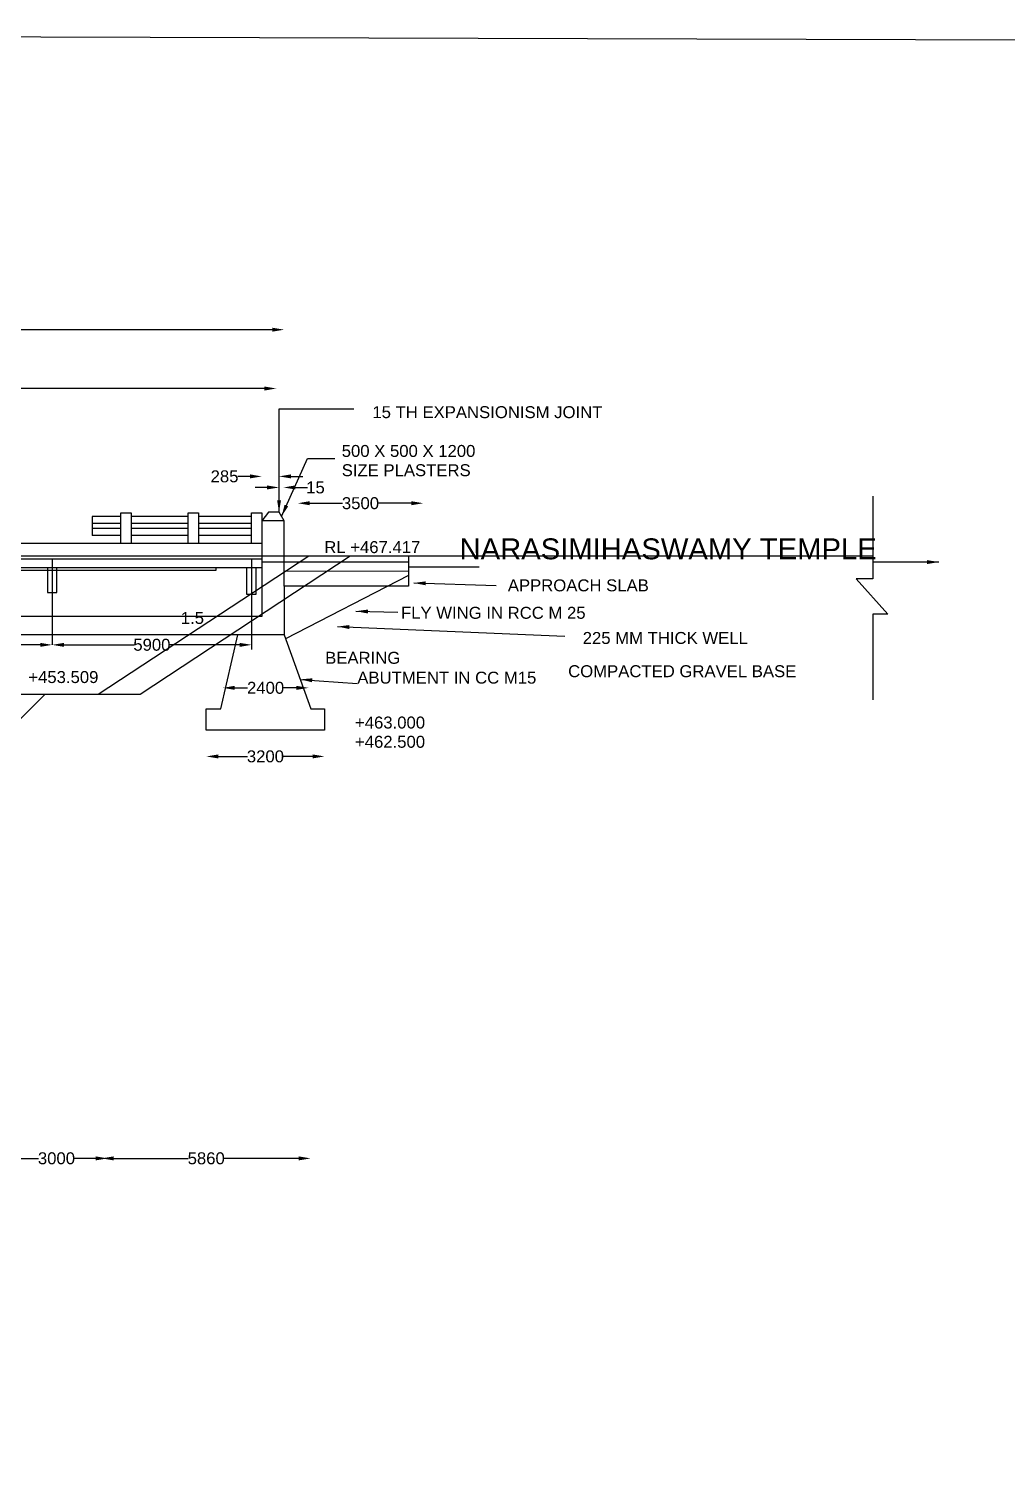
# Model space of a CAD drawing. Header units: millimetres. Extents: x 5124 to 2385548, y 2311 to 44314889.
# Drawn here: x 2379787 to 2381424, y 44312479 to 44314889 of the extents above; entities that cross this region are included whole.
import ezdxf

# ---------------------------------------------------------------- set-up
doc = ezdxf.new("R2010")
doc.units = ezdxf.units.MM
doc.header["$MEASUREMENT"] = 0
for name, color, linetype in [('DIMENSIONS', 7, 'Continuous'), ('DRAWING', 2, 'Continuous'), ('TEXT', 7, 'Continuous')]:
    doc.layers.add(name, color=color, linetype=linetype)
doc.styles.get("Standard").update_dxf_attribs({"font": 'arial.ttf', "height": 20})
doc.dimstyles.get("Standard").update_dxf_attribs({"dimtxt": 25, "dimasz": 20, "dimexe": 0.18, "dimexo": 0.0625, "dimgap": 0.09, "dimtad": 0, "dimdec": 0, "dimzin": 0, "dimdsep": 46, "dimtxsty": 'Standard', "dimcen": 0.09, "dimse1": 1, "dimse2": 1, "dimadec": 0, "dimazin": 0, "dimtfac": 1, "dimtdec": 0, "dimtofl": 0, "dimtmove": 0, "dimatfit": 3, "dimfxl": 1, "dimtolj": 1, "dimtzin": 0, "dimarcsym": 0})

# ---------------------------------------------------------------- blocks, each defined once
blk = doc.blocks.new('*D53')
at = {"layer": 'Defpoints', "color": 0, "transparency": 16777216}
for p in [(2376973.3, 44314381.4), (2380214.2, 44314385.5), (2380214.2, 44314381.4)]:
    blk.add_point(p, dxfattribs=at)
at = {"layer": 'DIMENSIONS', "color": 0, "lineweight": -2, "transparency": 16777216}
for p, q in [((2376993.3, 44314385.5), (2378556.1, 44314385.5)), ((2380194.2, 44314385.5), (2378631.4, 44314385.5))]:
    blk.add_line(p, q, dxfattribs=at)
at = {"layer": 'DIMENSIONS', "color": 0, "transparency": 16777216}
for points in [[(2376993.3, 44314388.8), (2376993.3, 44314382.2), (2376973.3, 44314385.5)], [(2380194.2, 44314388.8), (2380194.2, 44314382.2), (2380214.2, 44314385.5)]]:
    blk.add_solid(points, dxfattribs=at)
at = {"layer": 'DIMENSIONS', "color": 0, "transparency": 16777216, "insert": (2378593.7, 44314385.5), "char_height": 20, "attachment_point": 5}
blk.add_mtext('\\A1;54900', dxfattribs=at)
blk = doc.blocks.new('*D58')
at = {"layer": 'Defpoints', "color": 0, "transparency": 16777216}
for p in [(2379156.6, 44314286.1), (2380201.1, 44314287.1), (2380201.1, 44314286.1)]:
    blk.add_point(p, dxfattribs=at)
at = {"layer": 'DIMENSIONS', "color": 0, "lineweight": -2, "transparency": 16777216}
for p, q in [((2379176.6, 44314287.1), (2379642.1, 44314287.1)), ((2380181.1, 44314287.1), (2379715.6, 44314287.1))]:
    blk.add_line(p, q, dxfattribs=at)
at = {"layer": 'DIMENSIONS', "color": 0, "transparency": 16777216}
for points in [[(2379176.6, 44314290.4), (2379176.6, 44314283.7), (2379156.6, 44314287.1)], [(2380181.1, 44314290.4), (2380181.1, 44314283.7), (2380201.1, 44314287.1)]]:
    blk.add_solid(points, dxfattribs=at)
at = {"layer": 'DIMENSIONS', "color": 0, "transparency": 16777216, "insert": (2379678.8, 44314287.1), "char_height": 20, "attachment_point": 5}
blk.add_mtext('\\A1;17700', dxfattribs=at)
blk = doc.blocks.new('*D62')
at = {"layer": 'Defpoints', "color": 0, "transparency": 16777216}
for p in [(2380083.7, 44313715.5), (2380281.7, 44313715.5), (2380281.7, 44313671.5)]:
    blk.add_point(p, dxfattribs=at)
at = {"layer": 'DIMENSIONS', "color": 0, "lineweight": -2, "transparency": 16777216}
for p, q in [((2380103.7, 44313671.5), (2380152.8, 44313671.5)), ((2380261.7, 44313671.5), (2380212.6, 44313671.5))]:
    blk.add_line(p, q, dxfattribs=at)
at = {"layer": 'DIMENSIONS', "color": 0, "transparency": 16777216}
for points in [[(2380103.7, 44313674.8), (2380103.7, 44313668.2), (2380083.7, 44313671.5)], [(2380261.7, 44313674.8), (2380261.7, 44313668.2), (2380281.7, 44313671.5)]]:
    blk.add_solid(points, dxfattribs=at)
at = {"layer": 'DIMENSIONS', "color": 0, "transparency": 16777216, "insert": (2380182.7, 44313671.5), "char_height": 20, "attachment_point": 5}
blk.add_mtext('\\A1;3200', dxfattribs=at)
blk = doc.blocks.new('*D63')
at = {"layer": 'Defpoints', "color": 0, "transparency": 16777216}
for p in [(2380111.3, 44313765.3), (2380254.7, 44313786.2), (2380254.7, 44313762.5)]:
    blk.add_point(p, dxfattribs=at)
at = {"layer": 'DIMENSIONS', "color": 0, "lineweight": -2, "transparency": 16777216}
for p, q in [((2380131.3, 44313786.2), (2380152.9, 44313786.2)), ((2380234.7, 44313786.2), (2380213.1, 44313786.2))]:
    blk.add_line(p, q, dxfattribs=at)
at = {"layer": 'DIMENSIONS', "color": 0, "transparency": 16777216}
for points in [[(2380131.3, 44313789.6), (2380131.3, 44313782.9), (2380111.3, 44313786.2)], [(2380234.7, 44313789.6), (2380234.7, 44313782.9), (2380254.7, 44313786.2)]]:
    blk.add_solid(points, dxfattribs=at)
at = {"layer": 'DIMENSIONS', "color": 0, "transparency": 16777216, "insert": (2380183, 44313786.2), "char_height": 20, "attachment_point": 5}
blk.add_mtext('\\A1;2400', dxfattribs=at)
blk = doc.blocks.new('*D75')
at = {"layer": 'Defpoints', "color": 0, "transparency": 16777216}
for p in [(2379478.9, 44313860.8), (2379825.9, 44313860.8), (2379825.9, 44313858.2)]:
    blk.add_point(p, dxfattribs=at)
at = {"layer": 'DIMENSIONS', "color": 0, "lineweight": -2, "transparency": 16777216}
for p, q in [((2379498.9, 44313858.2), (2379622.4, 44313858.2)), ((2379805.9, 44313858.2), (2379682.3, 44313858.2))]:
    blk.add_line(p, q, dxfattribs=at)
at = {"layer": 'DIMENSIONS', "color": 0, "transparency": 16777216}
for points in [[(2379498.9, 44313861.5), (2379498.9, 44313854.8), (2379478.9, 44313858.2)], [(2379805.9, 44313861.5), (2379805.9, 44313854.8), (2379825.9, 44313858.2)]]:
    blk.add_solid(points, dxfattribs=at)
at = {"layer": 'DIMENSIONS', "color": 0, "transparency": 16777216, "insert": (2379652.4, 44313858.2), "char_height": 20, "attachment_point": 5}
blk.add_mtext('\\A1;5900', dxfattribs=at)
blk = doc.blocks.new('*D76')
at = {"layer": 'Defpoints', "color": 0, "transparency": 16777216}
for p in [(2379825.9, 44313860.8), (2380159.6, 44313860.8), (2380159.6, 44313858.2)]:
    blk.add_point(p, dxfattribs=at)
at = {"layer": 'DIMENSIONS', "color": 0, "lineweight": -2, "transparency": 16777216}
for p, q in [((2379845.9, 44313858.2), (2379962.8, 44313858.2)), ((2380139.6, 44313858.2), (2380022.7, 44313858.2))]:
    blk.add_line(p, q, dxfattribs=at)
at = {"layer": 'DIMENSIONS', "color": 0, "transparency": 16777216}
for points in [[(2379845.9, 44313861.5), (2379845.9, 44313854.8), (2379825.9, 44313858.2)], [(2380139.6, 44313861.5), (2380139.6, 44313854.8), (2380159.6, 44313858.2)]]:
    blk.add_solid(points, dxfattribs=at)
at = {"layer": 'DIMENSIONS', "color": 0, "transparency": 16777216, "insert": (2379992.7, 44313858.2), "char_height": 20, "attachment_point": 5}
blk.add_mtext('\\A1;5900', dxfattribs=at)
blk = doc.blocks.new('*D163')
at = {"layer": 'Defpoints', "color": 0, "transparency": 16777216}
for p in [(2379747.2, 44312999), (2379918.8, 44312999), (2379918.8, 44312999)]:
    blk.add_point(p, dxfattribs=at)
at = {"layer": 'DIMENSIONS', "color": 0, "lineweight": -2, "transparency": 16777216}
for p, q in [((2379767.2, 44312999), (2379803.1, 44312999)), ((2379898.8, 44312999), (2379862.9, 44312999))]:
    blk.add_line(p, q, dxfattribs=at)
at = {"layer": 'DIMENSIONS', "color": 0, "transparency": 16777216}
for points in [[(2379767.2, 44313002.3), (2379767.2, 44312995.6), (2379747.2, 44312999)], [(2379898.8, 44313002.3), (2379898.8, 44312995.6), (2379918.8, 44312999)]]:
    blk.add_solid(points, dxfattribs=at)
at = {"layer": 'DIMENSIONS', "color": 0, "transparency": 16777216, "insert": (2379833, 44312999), "char_height": 20, "attachment_point": 5}
blk.add_mtext('\\A1;3000', dxfattribs=at)
blk = doc.blocks.new('*D164')
at = {"layer": 'Defpoints', "color": 0, "transparency": 16777216}
for p in [(2379908.8, 44312997.3), (2380258.4, 44312999), (2380258.4, 44312997.3)]:
    blk.add_point(p, dxfattribs=at)
at = {"layer": 'DIMENSIONS', "color": 0, "lineweight": -2, "transparency": 16777216}
for p, q in [((2379928.8, 44312999), (2380053.7, 44312999)), ((2380238.4, 44312999), (2380113.5, 44312999))]:
    blk.add_line(p, q, dxfattribs=at)
at = {"layer": 'DIMENSIONS', "color": 0, "transparency": 16777216}
for points in [[(2379928.8, 44313002.3), (2379928.8, 44312995.6), (2379908.8, 44312999)], [(2380238.4, 44313002.3), (2380238.4, 44312995.6), (2380258.4, 44312999)]]:
    blk.add_solid(points, dxfattribs=at)
at = {"layer": 'DIMENSIONS', "color": 0, "transparency": 16777216, "insert": (2380083.6, 44312999), "char_height": 20, "attachment_point": 5}
blk.add_mtext('\\A1;5860', dxfattribs=at)
blk = doc.blocks.new('*D167')
at = {"layer": 'Defpoints', "color": 0, "transparency": 16777216}
for p in [(2380236.8, 44314092.4), (2380446.9, 44314095.1), (2380446.9, 44314092.4)]:
    blk.add_point(p, dxfattribs=at)
at = {"layer": 'DIMENSIONS', "color": 0, "lineweight": -2, "transparency": 16777216}
for p, q in [((2380256.8, 44314095.1), (2380311.9, 44314095.1)), ((2380426.9, 44314095.1), (2380371.7, 44314095.1))]:
    blk.add_line(p, q, dxfattribs=at)
at = {"layer": 'DIMENSIONS', "color": 0, "transparency": 16777216}
for points in [[(2380256.8, 44314098.5), (2380256.8, 44314091.8), (2380236.8, 44314095.1)], [(2380426.9, 44314098.5), (2380426.9, 44314091.8), (2380446.9, 44314095.1)]]:
    blk.add_solid(points, dxfattribs=at)
at = {"layer": 'DIMENSIONS', "color": 0, "transparency": 16777216, "insert": (2380341.8, 44314095.1), "char_height": 20, "attachment_point": 5}
blk.add_mtext('\\A1;3500', dxfattribs=at)
blk = doc.blocks.new('*D171')
at = {"layer": 'Defpoints', "color": 0, "transparency": 16777216}
for p in [(2380176.7, 44314140), (2380176.7, 44314080.2), (2380205.5, 44314080.2)]:
    blk.add_point(p, dxfattribs=at)
at = {"layer": 'DIMENSIONS', "color": 0, "lineweight": -2, "transparency": 16777216}
for p, q in [((2380156.7, 44314140), (2380136.7, 44314140)), ((2380225.5, 44314140), (2380245.5, 44314140))]:
    blk.add_line(p, q, dxfattribs=at)
at = {"layer": 'DIMENSIONS', "color": 0, "transparency": 16777216}
for points in [[(2380156.7, 44314143.4), (2380156.7, 44314136.7), (2380176.7, 44314140)], [(2380225.5, 44314143.4), (2380225.5, 44314136.7), (2380205.5, 44314140)]]:
    blk.add_solid(points, dxfattribs=at)
at = {"layer": 'DIMENSIONS', "color": 0, "transparency": 16777216, "insert": (2380114.3, 44314140), "char_height": 20, "attachment_point": 5}
blk.add_mtext('\\A1;285', dxfattribs=at)
blk = doc.blocks.new('*D172')
at = {"layer": 'Defpoints', "color": 0, "transparency": 16777216}
for p in [(2380212.9, 44314121.5), (2380205.5, 44314080.2), (2380212.9, 44314080.2)]:
    blk.add_point(p, dxfattribs=at)
at = {"layer": 'DIMENSIONS', "color": 0, "lineweight": -2, "transparency": 16777216}
for p, q in [((2380185.5, 44314121.5), (2380165.5, 44314121.5)), ((2380232.9, 44314121.5), (2380252.9, 44314121.5))]:
    blk.add_line(p, q, dxfattribs=at)
at = {"layer": 'DIMENSIONS', "color": 0, "transparency": 16777216}
for points in [[(2380185.5, 44314124.9), (2380185.5, 44314118.2), (2380205.5, 44314121.5)], [(2380232.9, 44314124.9), (2380232.9, 44314118.2), (2380212.9, 44314121.5)]]:
    blk.add_solid(points, dxfattribs=at)
at = {"layer": 'DIMENSIONS', "color": 0, "transparency": 16777216, "insert": (2380266.5, 44314121.5), "char_height": 20, "attachment_point": 5}
blk.add_mtext('\\A1;15', dxfattribs=at)

msp = doc.modelspace()

# ---------------------------------------------------------------- linework, layer by layer
at = {"layer": 'DRAWING', "color": 0}
for points in [[(2375415.1, 44314888.9), (2385479.1, 44314858.4), (2385479.1, 44308548.7), (2375415.1, 44308579.2)], [(2379957.9, 44314027.6), (2379940.6, 44314027.6), (2379940.6, 44314079.3), (2379957.9, 44314079.3)], [(2380070.6, 44314027.6), (2380053.2, 44314027.6), (2380053.2, 44314079.3), (2380070.6, 44314079.3)], [(2380176.7, 44314027.6), (2380159.4, 44314027.6), (2380159.4, 44314079.3), (2380176.7, 44314079.3)], [(2379833.9, 44313986.8), (2379817.9, 44313986.8), (2379817.9, 44313946), (2379833.9, 44313946)]]:
    msp.add_lwpolyline(points, close=True, dxfattribs=at)
for points in [[(2381199.5, 44314106.8), (2381199.5, 44313968.6), (2381171.6, 44313968.6), (2381224.6, 44313909.5), (2381199.5, 44313909.5), (2381199.5, 44313766)], [(2380214, 44314065.7), (2380205.5, 44314080.2), (2380187.7, 44314080.2), (2380176.7, 44314065.7)], [(2380422.4, 44314006.8), (2380422.4, 44313956.4), (2380214, 44313956.4), (2380214, 44314065.7), (2380176.7, 44314065.7), (2380176.7, 44313905.4), (2378575.5, 44313905.4)], [(2379940.6, 44314073.1), (2379892.6, 44314073.1)], [(2379892.6, 44314073.1), (2379892.6, 44314040.9)], [(2379940.6, 44314061.1), (2379892.6, 44314061.1)], [(2379940.6, 44314052.9), (2379892.6, 44314052.9)], [(2380053.2, 44314073.1), (2379957.9, 44314073.1)], [(2380053.2, 44314061.1), (2379957.9, 44314061.1)], [(2380053.2, 44314052.9), (2379957.9, 44314052.9)], [(2380159.4, 44314073.1), (2380070.6, 44314073.1)], [(2380159.4, 44314061.1), (2380070.6, 44314061.1)], [(2380159.4, 44314052.9), (2380070.6, 44314052.9)], [(2379940.6, 44314040.9), (2379892.6, 44314040.9)], [(2380053.2, 44314040.9), (2379957.9, 44314040.9)], [(2380159.4, 44314040.9), (2380070.6, 44314040.9)], [(2380176.7, 44314027.6), (2378575.5, 44314027.6)], [(2381198.6, 44314006.8), (2378575.5, 44314006.8)], [(2380324.6, 44314006.8), (2379972.9, 44313774.9), (2379813.8, 44313774.9), (2379520.9, 44313481.3), (2379342.7, 44313481.3), (2379068.6, 44313214.2), (2378575.5, 44313214.2)], [(2380255.1, 44314006.8), (2379902.7, 44313774.9)], [(2380176.7, 44314001.5), (2378575.5, 44314001.5)], [(2380176.7, 44313986.8), (2378575.5, 44313986.8)], [(2380099.9, 44313986.8), (2380099.9, 44313982.5), (2378575.5, 44313982.5)], [(2379825.9, 44314001.5), (2379825.9, 44313858.2)], [(2380166.9, 44313986.8), (2380166.9, 44313942.6), (2380151.8, 44313942.6), (2380151.8, 44313986.8)], [(2380159.6, 44314001.5), (2380159.6, 44313850.3)], [(2380214, 44313996.4), (2380176.7, 44313996.4)], [(2380422.4, 44313996.4), (2380214, 44313996.4)], [(2380214, 44313982.3), (2380422.4, 44313981.6)], [(2380422.4, 44313988.9), (2380540.2, 44313988.9)], [(2380214, 44313956.4), (2380214, 44313875.1)], [(2380422.4, 44313974.3), (2380216.4, 44313868.5)], [(2380214, 44313875.1), (2378575.5, 44313875.1)], [(2380214, 44313875.1), (2380258.7, 44313751.3), (2380281.7, 44313751.3), (2380281.7, 44313715.5), (2380083.7, 44313715.5), (2380083.7, 44313751.3), (2380108.1, 44313751.3), (2380136.5, 44313875.1)], [(2379813.8, 44313774.9), (2379743.7, 44313774.9), (2379448.8, 44313481.3)]]:
    msp.add_lwpolyline(points, dxfattribs=at)

# ---------------------------------------------------------------- texts
at = {"layer": 'DIMENSIONS', "color": 0}
msp.add_text('RL +467.417', height=20, dxfattribs=at).set_placement((2380281.2, 44314011.7))
at = {"layer": 'TEXT', "color": 0}
for s, height, p in [('15 TH EXPANSIONISM JOINT ', 20, (2380361.7, 44314237.5)), ('500 X 500 X 1200', 20, (2380310.4, 44314172.6)), ('SIZE PLASTERS ', 20, (2380310.4, 44314140.4)), ('NARASIMIHASWAMY TEMPLE ', 35, (2380507.6, 44314001.3)), ('APPROACH SLAB ', 20, (2380588.4, 44313947.7)), ('1.5', 20, (2380041.1, 44313893.2)), ('FLY WING IN RCC M 25 ', 20, (2380409.6, 44313901.8)), ('225 MM THICK WELL ', 20, (2380713.7, 44313859.7)), ('BEARING ', 20, (2380282.7, 44313826.5)), ('+453.509', 20, (2379785.9, 44313794.3)), ('ABUTMENT IN CC M15 ', 20, (2380336.5, 44313793.3)), ('COMPACTED GRAVEL BASE ', 20, (2380689.3, 44313804.1)), ('+463.000', 20, (2380332.6, 44313718.2)), ('+462.500', 20, (2380332.6, 44313686))]:
    msp.add_text(s, height=height, dxfattribs=at).set_placement(p)

# ---------------------------------------------------------------- dimensions: what is measured, and where the dimension line sits
at = {"layer": 'DIMENSIONS', "color": 0}
for base, p1, p2, text, picture, middle in [((2380214.2, 44314385.5), (2376973.3, 44314381.4), (2380214.2, 44314381.4), '54900', '*D53', (2378593.7, 44314385.5)), ((2380201.1, 44314287.1), (2379156.6, 44314286.1), (2380201.1, 44314286.1), '17700', '*D58', (2379678.8, 44314287.1)), ((2380176.7, 44314140), (2380205.5, 44314080.2), (2380176.7, 44314080.2), '285', '*D171', (2380114.3, 44314140)), ((2380212.9, 44314121.5), (2380205.5, 44314080.2), (2380212.9, 44314080.2), '15', '*D172', (2380266.5, 44314121.5)), ((2380446.9, 44314095.1), (2380236.8, 44314092.4), (2380446.9, 44314092.4), '3500', '*D167', (2380341.8, 44314095.1)), ((2379825.9, 44313858.2), (2379478.9, 44313860.8), (2379825.9, 44313860.8), '5900', '*D75', (2379652.4, 44313858.2)), ((2380159.6, 44313858.2), (2379825.9, 44313860.8), (2380159.6, 44313860.8), '5900', '*D76', (2379992.7, 44313858.2)), ((2380254.7, 44313786.2), (2380111.3, 44313765.3), (2380254.7, 44313762.5), '2400', '*D63', (2380183, 44313786.2)), ((2380281.7, 44313671.5), (2380083.7, 44313715.5), (2380281.7, 44313715.5), '3200', '*D62', (2380182.7, 44313671.5)), ((2379918.8, 44312999), (2379747.2, 44312999), (2379918.8, 44312999), '3000', '*D163', (2379833, 44312999)), ((2380258.4, 44312999), (2379908.8, 44312997.3), (2380258.4, 44312997.3), '5860', '*D164', (2380083.6, 44312999))]:
    dim = msp.add_linear_dim(base=base, p1=p1, p2=p2, text=text, dimstyle='Standard', dxfattribs=at)
    dim.commit()
    dim.dimension.update_dxf_attribs({"geometry": picture, "text_midpoint": middle})

# ---------------------------------------------------------------- leaders
for points in [[(2380205.5, 44314080.2), (2380205.5, 44314253.1), (2380330.7, 44314253.1)], [(2380209.7, 44314073), (2380252.9, 44314170.1), (2380298.6, 44314170.1)], [(2381309.9, 44313996.7), (2381199.5, 44313996.7)], [(2380430.9, 44313961.7), (2380568.8, 44313957.7)], [(2380334.2, 44313914.5), (2380404.1, 44313912.6)], [(2380303.2, 44313888.8), (2380683.8, 44313872.9)], [(2380241, 44313800.4), (2380336.5, 44313793.3)]]:
    msp.add_leader(points, dimstyle='Standard', override={"dimgap": 0.09, "dimtad": 0}, dxfattribs=at)

doc.saveas('drawing.dxf')
